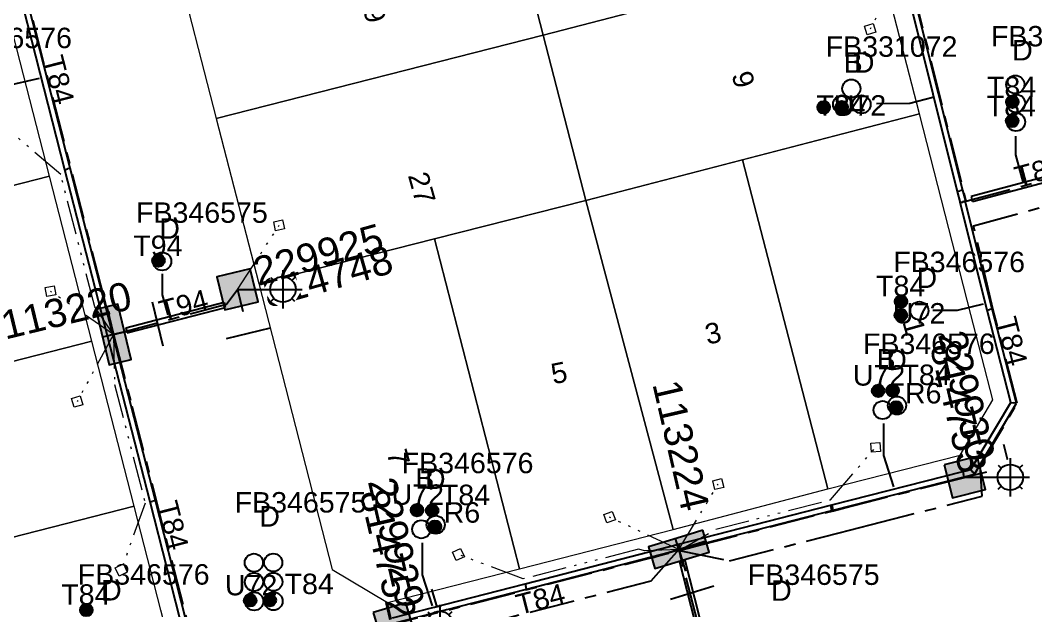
# Model space of a CAD drawing. Header units: metres. Extents: x 307635 to 308805, y 6256169 to 6257356.
# Drawn here: x 308324.9 to 308414.2, y 6256588.7 to 6256640.7 of the extents above; entities that cross this region are included whole.
import ezdxf
from ezdxf.enums import TextEntityAlignment as Align

# ---------------------------------------------------------------- set-up
doc = ezdxf.new("R2010")
doc.units = ezdxf.units.M
doc.linetypes.add('Cable Exist UG', pattern=[7, 4, -1, 1, -1])
doc.linetypes.add('PHANTOMX2', pattern=[6.6, 3, -0.75, 0.2, -0.75, 0.2, -0.75, 0.2, -0.75])
doc.layers.get('0').update_dxf_attribs({"color": 6})
doc.layers.get('Defpoints').update_dxf_attribs({"color": 250})
for name, color, linetype, lineweight in [('Cadastre Land Parcels_SP_EXT', 118, 'Continuous', 15), ('Mains_LV_EXT', 163, 'Continuous', 25), ('Services_SP_EXT', 42, 'PHANTOMX2', 20)]:
    doc.layers.add(name, color=color, linetype=linetype, lineweight=lineweight)
for name, color, linetype in [('Duct_SP_EXT', 30, 'Continuous'), ('Equip_SP_SL_EXT', 7, 'Continuous'), ('SupportsUG_SP_LV_EXT', 7, 'Continuous'), ('SupportsUG_SP_LV_SL_EXT', 7, 'Continuous')]:
    doc.layers.add(name, color=color, linetype=linetype)
doc.styles.add('COLUMN_LABEL', font='arial.ttf', dxfattribs={"height": 2})
doc.styles.add('iecARIAL', font='arial.ttf', dxfattribs={"height": 2})
doc.styles.add('POLE_LABEL', font='arial.ttf', dxfattribs={"height": 2})
doc.styles.add('SL_LABEL', font='arial.ttf', dxfattribs={"height": 2})
doc.styles.get("Standard").update_dxf_attribs({"font": 'arial.ttf'})

# ---------------------------------------------------------------- blocks, each defined once
blk = doc.blocks.new('COLUMN_EXT')
blk.add_hatch(color=256).paths.add_polyline_path([(1.5, -1.5), (1.5, 1.5), (-1.5, 1.5), (-1.5, -1.5)])
blk.add_lwpolyline([(1.5, 1.5), (-1.5, 1.5), (-1.5, -1.5), (1.5, -1.5)], close=True)
at = {"layer": 'Defpoints', "flags": 128}
for points in [[(0, 0), (0, -2)], [(2, -4), (-2, -4)]]:
    blk.add_lwpolyline(points, dxfattribs=at)
at = {"flags": 9}
for tag, p in [('SUBURB', (-1.813, 1.8)), ('NOTES', (-1.813, 2)), ('STREETNAME', (-1.813, 1.6)), ('LOCATION', (-1.813, 1.4)), ('LEGEND', (-1.813, 1.2)), ('USAGE', (-1.813, 1)), ('STATE', (-1.813, 0.8)), ('COLUMN_TYPE', (-1.813, 0.4)), ('OWNED_BY', (-1.813, 0.6))]:
    blk.add_attdef(tag, text='', height=0.2, rotation=180, dxfattribs=at).set_placement(p, align=Align.MIDDLE_LEFT)
at = {"flags": 1}
blk.add_attdef('Z', (-1.813, 2.351), '', height=0.2, rotation=180, dxfattribs=at)
at = {"flags": 9}
for tag, style, p in [('STRUCTURE_PLANT_NUMBER', 'POLE_LABEL', (-1.813, -0.031)), ('STREET_CODE', 'COLUMN_LABEL', (-1.813, 0.2))]:
    blk.add_attdef(tag, text='', height=0.2, rotation=180, dxfattribs=dict(at, style=style)).set_placement(p, align=Align.MIDDLE_LEFT)
at = {"style": 'COLUMN_LABEL', "width": 0.9, "flags": 8}
blk.add_attdef('ASSET_NUM', text='', height=2, rotation=270, dxfattribs=at).set_placement((2, -4), align=Align.MIDDLE_LEFT)
blk = doc.blocks.new('PILLAR_EXT')
blk.add_hatch(color=256).paths.add_polyline_path([(2.5, -1), (2.5, 1), (-2.5, 1), (-2.5, -1)])
for p, q in [((0, -1), (0, 1)), ((2.5, 0), (-2.5, 0))]:
    blk.add_line(p, q)
at = {"ltscale": 10}
blk.add_line((-2.5, 0), (2.5, 0), dxfattribs=at)
blk.add_lwpolyline([(2.5, 1), (1.25, 1), (-1.25, 1), (-2.5, 1), (-2.5, -1), (2.5, -1)], close=True)
at = {"layer": 'Defpoints'}
for p, q in [((0, 0), (0, -2)), ((2, -4), (-2, -4))]:
    blk.add_line(p, q, dxfattribs=at)
for tag, p, flags in [('STREETNAME', (0, 1.8), 9), ('SUBURB', (0, 2), 1), ('LOCATION', (0, 1.2), 9), ('LEGEND', (0, 1), 9), ('PARENT', (0, 1.6), 9), ('NOTES', (0, 1.4), 9), ('SUPPORT_TYPE', (0, 0.6), 9), ('OWNED_BY', (0, 0.2), 9), ('USAGE', (0, 0.8), 9), ('STATE', (0, 0.4), 9)]:
    blk.add_attdef(tag, p, '', height=0.2, rotation=180, dxfattribs=dict(flags=flags))
at = {"width": 0.9, "flags": 8}
blk.add_attdef('ASSET_NUM', text='', height=2, rotation=270, dxfattribs=at).set_placement((2, -4), align=Align.MIDDLE_LEFT)
blk = doc.blocks.new('DUCT_EXT')
blk.add_circle((0, 0.8), 0.8)
at = {"flags": 1}
blk.add_attdef('Z', (0, 0), '', height=0.2, dxfattribs=at)
at = {"flags": 9}
for tag, p in [('DUCT_CODE', (0, 0)), ('XSECT_TYPE', (0, -0.2)), ('STATE', (0, -0.6)), ('FB_REFERENCE', (0, -0.4)), ('NOTES', (0, -0.8))]:
    blk.add_attdef(tag, text='', height=0.2, dxfattribs=at).set_placement(p, align=Align.MIDDLE_LEFT)
blk = doc.blocks.new('SL_LANTERN_EXT')
at = {"flags": 9}
for tag, p in [('LRATECODE', (-7.4, 0)), ('LOUTREACHVOCAB', (-7.2, 0)), ('LOUTREACH', (-7, 0)), ('LANTNUMBER', (-6.6, 0)), ('LNEW', (-6.4, 0)), ('LMASTVOCAB', (-6.2, 0)), ('LMAST', (-6, 0)), ('LLAMPVOCAB', (-5.8, 0)), ('LLAMP', (-5.6, 0)), ('LEXIST', (-5.4, 0)), ('LCHARGE3PERCENT', (-5.2, 0)), ('LCHARGE3', (-5, 0)), ('LCHARGE2PERCENT', (-4.8, 0)), ('LCHARGE2', (-4.6, 0)), ('LCHARGE1PERCENT', (-4.4, 0)), ('LCHARGE1', (-4.2, 0)), ('LCATEGORY', (-4, 0)), ('LBRACKETVOCAB', (-3.8, 0)), ('LBRACKET', (-3.6, 0)), ('LKINGHEIGHT', (-3.4, 0)), ('CREPLACE', (-3.2, 0)), ('CREMOVE', (-3, 0)), ('CNUMBER', (-2.8, 0)), ('CNEW', (-2.6, 0)), ('CEXIST', (-2.4, 0)), ('USAGE', (-2.2, 0)), ('STATE', (-2, 0)), ('OWNED_BY', (-1.8, 0)), ('ORIENTATION', (-1.6, 0)), ('OPERATING_VOLTAGE', (-1.4, 0)), ('NO_PHASES', (-1.2, 0)), ('LANTERN_TYPE', (-1, 0)), ('LANTERN_PURPOSE', (-0.8, 0)), ('CONTROL_TYPE', (-0.6, 0)), ('CONSTRUCTED_VOLTAGE', (-0.4, 0))]:
    blk.add_attdef(tag, text='', height=0.001, rotation=270, dxfattribs=at).set_placement(p, align=Align.MIDDLE_LEFT)
at = {"style": 'SL_LABEL', "flags": 9}
blk.add_attdef('STREET_CODE', text='', height=0.001, rotation=270, dxfattribs=at).set_placement((0.001, 0), align=Align.MIDDLE_LEFT)
at = {"flags": 1}
blk.add_attdef('Z', (0, 0), '', height=0.001, rotation=270, dxfattribs=at)
at = {"width": 0.9}
blk.add_attdef('LNUMBER', text='', height=1, dxfattribs=at).set_placement((7, -1), align=Align.MIDDLE_LEFT)
at = {"flags": 9}
for tag, p in [('LREMOVE', (0, -7.6)), ('LREPLACE', (0, -7.8)), ('LTYPE', (0, -8)), ('LTYPEVOCAB', (0, -8.2)), ('LEGEND', (0, -8.4)), ('SUBURB', (0, -8.6)), ('STREETNAME', (0, -8.8)), ('LOCATION', (0, -9)), ('NOTES', (0, -9.2)), ('MAINTAINED_BY', (0, -9.863))]:
    blk.add_attdef(tag, text='', height=0.001, dxfattribs=at).set_placement(p, align=Align.MIDDLE_LEFT)
blk.add_attdef('OPERATED_BY', (0, -9.607), '', height=0.001, dxfattribs=at)
blk.add_wipeout([(5.688, 0), (5.061, -1.061), (4, -1.688), (2.939, -1.061), (2.313, 0), (2.939, 1.061), (4, 1.687), (5.061, 1.061)])
for p, q in [((2.939, 1.061), (3.205, 0.795)), ((4, 1.687), (4, 0)), ((5.061, 1.061), (4.795, 0.795)), ((0, 0), (4, 0)), ((2.939, -1.061), (3.205, -0.795)), ((4, 0), (5.688, 0)), ((4, 0), (4, -1.688)), ((5.061, -1.061), (4.795, -0.795))]:
    blk.add_line(p, q)
blk.add_circle((4, 0), 1.125)
blk = doc.blocks.new('CCP_EXT')
at = {"flags": 9}
for tag, p in [('STATE', (0, -1.8)), ('USAGE', (0, -1.2)), ('LEGEND', (0, -1.4)), ('LIFE_SUPPORT', (0, -1.6)), ('NOTES', (0, -2))]:
    blk.add_attdef(tag, text='', height=0.2, dxfattribs=at).set_placement(p, align=Align.MIDDLE_LEFT)
blk.add_wipeout([(0, 0.566), (0.566, 0), (0, -0.566), (-0.566, 0)])
blk.add_lwpolyline([(-0.566, 0), (0, 0.566), (0.566, 0), (0, -0.566), (-0.566, 0)])
at = {"flags": 1}
blk.add_attdef('Z', (0, 0), '', height=0.2, dxfattribs=at)
at = {"flags": 9}
for tag, p in [('CCP_TYPE', (0, 0)), ('OPERATING_VOLTAGE', (0, -0.6)), ('ORIENTATION', (0, -0.8)), ('CONSTRUCTED_VOLTAGE', (0, -0.2)), ('NO_PHASES', (0, -0.4)), ('OWNED_BY', (0, -1))]:
    blk.add_attdef(tag, text='', height=0.2, dxfattribs=at).set_placement(p, align=Align.MIDDLE_LEFT)
blk = doc.blocks.new('CABLE_LARGE_EXT')
h = blk.add_hatch(color=256)
edge = h.paths.add_edge_path()
edge.add_arc((0, 0.55), 0.55, 0, 360)
blk.add_circle((0, 0.55), 0.55)
at = {"flags": 1}
blk.add_attdef('Z', (0, 0), '', height=0.2, dxfattribs=at)
at = {"flags": 9}
for tag, p in [('COND_CODE', (0, 0)), ('XSECT_SIZE', (0, -0.6)), ('STATE', (0, -0.4)), ('FB_REFERENCE', (0, -0.2)), ('NOTES', (0, -0.8))]:
    blk.add_attdef(tag, text='', height=0.2, dxfattribs=at).set_placement(p, align=Align.MIDDLE_LEFT)

msp = doc.modelspace()

# ---------------------------------------------------------------- linework, layer by layer
at = {"layer": 'Cadastre Land Parcels_SP_EXT', "linetype": 'Continuous'}
for points in [[(308400.263, 6256646.973), (308396.528, 6256661.52), (308367.153, 6256653.883), (308370.885, 6256639.336), (308400.263, 6256646.973)], [(308370.885, 6256639.336), (308367.153, 6256653.883), (308338.373, 6256646.542), (308342.103, 6256632.01), (308370.885, 6256639.336)], [(308404.003, 6256632.405), (308400.263, 6256646.973), (308370.885, 6256639.336), (308374.624, 6256624.768), (308404.003, 6256632.405)], [(308327.424, 6256626.927), (308323.695, 6256641.458), (308294.667, 6256634.035), (308298.396, 6256619.504), (308327.424, 6256626.927)], [(308361.319, 6256621.418), (308374.624, 6256624.768), (308370.885, 6256639.336), (308342.103, 6256632.01), (308345.838, 6256617.461), (308361.319, 6256621.418)], [(308407.577, 6256602.365), (308410.467, 6256607.228), (308408.534, 6256614.757), (308404.003, 6256632.405), (308388.41, 6256628.352), (308395.922, 6256599.399), (308407.577, 6256602.365)], [(308395.922, 6256599.399), (308388.41, 6256628.352), (308374.624, 6256624.768), (308382.326, 6256595.825), (308395.922, 6256599.399)], [(308331.154, 6256612.396), (308327.424, 6256626.927), (308298.396, 6256619.504), (308302.127, 6256604.973), (308331.154, 6256612.396)], [(308382.326, 6256595.825), (308374.624, 6256624.768), (308361.319, 6256621.418), (308368.779, 6256592.36), (308382.326, 6256595.825)], [(308368.779, 6256592.36), (308361.319, 6256621.418), (308345.838, 6256617.461), (308352.302, 6256592.276), (308357.166, 6256589.392), (308368.779, 6256592.36)], [(308334.884, 6256597.864), (308331.154, 6256612.396), (308302.127, 6256604.973), (308305.857, 6256590.441), (308334.884, 6256597.864)], [(308339.236, 6256580.91), (308337.232, 6256588.716), (308334.884, 6256597.864), (308305.857, 6256590.441), (308310.209, 6256573.489), (308339.236, 6256580.91)]]:
    msp.add_lwpolyline(points, close=True, dxfattribs=at)
at = {"layer": 'Duct_SP_EXT'}
for p, q in [((308402.31, 6256645.643), (308407.32, 6256625.581)), ((308402.776, 6256645.759), (308407.785, 6256625.701)), ((308328.776, 6256627.497), (308325.123, 6256641.74)), ((308329.241, 6256627.617), (308325.588, 6256641.86)), ((308328.776, 6256627.497), (308329.009, 6256627.557)), ((308328.776, 6256627.497), (308329.009, 6256627.557)), ((308332.527, 6256612.873), (308328.776, 6256627.497)), ((308329.241, 6256627.617), (308329.009, 6256627.557)), ((308329.241, 6256627.617), (308329.009, 6256627.557)), ((308332.992, 6256612.992), (308329.241, 6256627.617)), ((308418.345, 6256627.731), (308408.551, 6256625.138)), ((308418.468, 6256627.267), (308408.673, 6256624.674)), ((308407.32, 6256625.581), (308407.553, 6256625.641)), ((308407.32, 6256625.581), (308407.586, 6256624.586)), ((308407.785, 6256625.701), (308407.553, 6256625.641)), ((308407.785, 6256625.701), (308408.05, 6256624.71)), ((308407.573, 6256624.601), (308407.806, 6256624.659)), ((308409.948, 6256615.12), (308407.573, 6256624.601)), ((308407.586, 6256624.586), (308407.818, 6256624.648)), ((308408.038, 6256624.718), (308407.806, 6256624.659)), ((308408.05, 6256624.71), (308407.818, 6256624.648)), ((308410.413, 6256615.238), (308408.038, 6256624.718)), ((308408.551, 6256625.138), (308408.612, 6256624.906)), ((308408.673, 6256624.674), (308408.612, 6256624.906)), ((308334.133, 6256613.583), (308342.789, 6256615.817)), ((308342.789, 6256615.817), (308342.849, 6256615.584)), ((308342.909, 6256615.352), (308342.849, 6256615.584)), ((308334.253, 6256613.118), (308342.909, 6256615.352)), ((308409.948, 6256615.12), (308410.181, 6256615.179)), ((308410.413, 6256615.238), (308410.181, 6256615.179)), ((308332.527, 6256612.873), (308332.76, 6256612.933)), ((308332.527, 6256612.873), (308332.76, 6256612.933)), ((308336.281, 6256598.238), (308332.527, 6256612.873)), ((308332.992, 6256612.992), (308332.76, 6256612.933)), ((308332.992, 6256612.992), (308332.76, 6256612.933)), ((308336.746, 6256598.357), (308332.992, 6256612.992)), ((308334.133, 6256613.583), (308334.193, 6256613.351)), ((308334.253, 6256613.118), (308334.193, 6256613.351)), ((308336.281, 6256598.238), (308336.513, 6256598.298)), ((308336.281, 6256598.238), (308336.513, 6256598.298)), ((308340.114, 6256583.293), (308336.281, 6256598.238)), ((308336.746, 6256598.357), (308336.513, 6256598.298)), ((308336.746, 6256598.357), (308336.513, 6256598.298)), ((308340.579, 6256583.412), (308336.746, 6256598.357)), ((308382.779, 6256594.507), (308396.162, 6256597.953)), ((308396.162, 6256597.953), (308396.281, 6256597.984)), ((308396.162, 6256597.953), (308396.222, 6256597.721)), ((308396.162, 6256597.953), (308396.222, 6256597.721)), ((308396.282, 6256597.488), (308396.222, 6256597.721)), ((308396.282, 6256597.488), (308396.222, 6256597.721)), ((308396.281, 6256597.984), (308396.282, 6256597.984)), ((308396.281, 6256597.984), (308396.341, 6256597.752)), ((308396.282, 6256597.984), (308396.341, 6256597.752)), ((308396.401, 6256597.519), (308396.341, 6256597.752)), ((308396.401, 6256597.519), (308396.341, 6256597.752)), ((308382.898, 6256594.042), (308396.282, 6256597.488)), ((308396.282, 6256597.488), (308396.401, 6256597.519)), ((308396.401, 6256597.519), (308396.401, 6256597.519)), ((308369.297, 6256591.036), (308382.779, 6256594.507)), ((308369.417, 6256590.571), (308382.898, 6256594.042)), ((308382.779, 6256594.507), (308382.839, 6256594.275)), ((308382.779, 6256594.507), (308382.839, 6256594.275)), ((308382.898, 6256594.042), (308382.839, 6256594.275)), ((308382.898, 6256594.042), (308382.839, 6256594.275)), ((308382.9, 6256592.948), (308383.133, 6256593.008)), ((308385.65, 6256582.232), (308382.9, 6256592.948)), ((308383.365, 6256593.068), (308383.133, 6256593.008)), ((308386.114, 6256582.351), (308383.365, 6256593.068)), ((308369.297, 6256591.036), (308369.357, 6256590.804)), ((308369.297, 6256591.036), (308369.357, 6256590.804)), ((308369.417, 6256590.571), (308369.357, 6256590.804)), ((308369.417, 6256590.571), (308369.357, 6256590.804))]:
    msp.add_line(p, q, dxfattribs=at)
for points in [[(308321.288, 6256634.84), (308323.446, 6256634.84), (308326.535, 6256635.546)], [(308400.212, 6256633.315), (308403.145, 6256633.355), (308405.167, 6256633.87)], [(308412.467, 6256630.454), (308412.467, 6256628.797), (308413.1, 6256626.423)], [(308337.337, 6256618.32), (308337.337, 6256616.478), (308337.835, 6256614.703)], [(308405.182, 6256615.117), (308407.34, 6256615.117), (308409.647, 6256615.681)], [(308400.844, 6256605.132), (308400.844, 6256602.333), (308401.703, 6256599.58)], [(308360.239, 6256594.63), (308360.239, 6256591.832), (308361.099, 6256589.079)]]:
    msp.add_lwpolyline(points, dxfattribs=at)
at = {"layer": 'Mains_LV_EXT', "linetype": 'Cable Exist UG'}
for points in [[(308402.823, 6256645.817), (308403.306, 6256643.88), (308403.306, 6256643.88), (308408.079, 6256624.725), (308419.085, 6256627.656)], [(308386.241, 6256580.924), (308382.82, 6256594.052)]]:
    msp.add_lwpolyline(points, dxfattribs=at)

# ---------------------------------------------------------------- block references
at = {"layer": 'Duct_SP_EXT'}
for name, p in [('DUCT_EXT', (308398.009, 6256633.839)), ('DUCT_EXT', (308412.439, 6256634.197)), ('CABLE_LARGE_EXT', (308395.566, 6256632.438)), ('DUCT_EXT', (308397.199, 6256632.443)), ('CABLE_LARGE_EXT', (308397.156, 6256632.455)), ('DUCT_EXT', (308398.899, 6256632.443)), ('CABLE_LARGE_EXT', (308412.182, 6256632.915)), ('DUCT_EXT', (308412.495, 6256632.533)), ('DUCT_EXT', (308412.497, 6256630.895)), ('CABLE_LARGE_EXT', (308412.164, 6256631.233)), ('CABLE_LARGE_EXT', (308337.022, 6256618.951)), ('DUCT_EXT', (308337.336, 6256618.619)), ('CABLE_LARGE_EXT', (308402.382, 6256615.342)), ('DUCT_EXT', (308403.99, 6256614.276)), ('CABLE_LARGE_EXT', (308402.364, 6256614.148)), ('CABLE_LARGE_EXT', (308400.372, 6256607.471)), ('CABLE_LARGE_EXT', (308401.646, 6256607.507)), ('DUCT_EXT', (308402.026, 6256605.933)), ('DUCT_EXT', (308400.756, 6256605.53)), ('CABLE_LARGE_EXT', (308401.954, 6256606.013)), ('DUCT_EXT', (308361.421, 6256595.432)), ('DUCT_EXT', (308360.151, 6256595.029)), ('CABLE_LARGE_EXT', (308345.086, 6256589.018)), ('CABLE_LARGE_EXT', (308346.822, 6256589.042)), ('CABLE_LARGE_EXT', (308330.657, 6256588.169))]:
    msp.add_blockref(name, p, dxfattribs=at)
at = {"layer": 'Duct_SP_EXT', "rotation": 90.3925201003777}
for p in [(308346.213, 6256592.892), (308347.913, 6256592.904), (308346.224, 6256591.192), (308347.924, 6256591.204), (308346.236, 6256589.492), (308347.936, 6256589.504)]:
    msp.add_blockref('DUCT_EXT', p, dxfattribs=at)
at = {"layer": 'SupportsUG_SP_LV_SL_EXT'}
ref = msp.add_blockref('COLUMN_EXT', (308343.969, 6256616.952), dxfattribs=dict(at, rotation=13.68798891793834))
ref.add_attrib('ASSET_NUM', '814748', dxfattribs={"layer": '0', "height": 2.5, "rotation": 15.84545, "style": 'COLUMN_LABEL'}).set_placement((308345.969, 6256617.702), align=Align.TOP_LEFT)
ref = msp.add_blockref('COLUMN_EXT', (308407.997, 6256600.413), dxfattribs=dict(at, rotation=103.9670683713099))
ref.add_attrib('ASSET_NUM', '814753', dxfattribs={"layer": '0', "height": 2.5, "rotation": 283.18576, "style": 'COLUMN_LABEL'}).set_placement((308409.997, 6256601.163), align=Align.TOP_RIGHT)
ref = msp.add_blockref('COLUMN_EXT', (308357.782, 6256587.488), dxfattribs=dict(at, rotation=106.6446460803519))
ref.add_attrib('ASSET_NUM', '814752', dxfattribs={"layer": '0', "height": 2.5, "rotation": 283.07155, "style": 'COLUMN_LABEL'}).set_placement((308359.782, 6256588.238), align=Align.TOP_RIGHT)

# ---------------------------------------------------------------- texts
at = {"layer": 'Cadastre Land Parcels_SP_EXT'}
for s, rotation, p in [('29', 285.7458, (308354.628, 6256642.943)), ('9', 285.74785, (308387.444, 6256635.87)), ('27', 285.74914, (308358.954, 6256626.998)), ('3', 11.39758, (308385.32, 6256612.086)), ('1', 285.75133, (308402.486, 6256614.084)), ('5', 11.07262, (308371.762, 6256608.593)), ('7', 285.74422, (308357.081, 6256602.581))]:
    msp.add_text(s, height=1.8, rotation=rotation, dxfattribs=at).set_placement(p)
at = {"layer": 'Duct_SP_EXT'}
for s, p in [('FB346576', (308317.796, 6256638.199)), ('FB331071', (308410.294, 6256638.351)), ('FB331072', (308395.745, 6256637.437)), ('D', (308412.16, 6256637.114)), ('B', (308397.327, 6256636.037)), ('D', (308398.227, 6256636.037)), ('T84', (308409.942, 6256633.886)), ('T84', (308394.927, 6256632.238)), ('U72', (308396.456, 6256632.255)), ('T84', (308409.925, 6256632.205)), ('FB346575', (308335.036, 6256622.819)), ('D', (308337.086, 6256621.419)), ('T94', (308334.794, 6256619.896)), ('FB346576', (308401.69, 6256618.476)), ('T84', (308400.177, 6256616.357)), ('D', (308403.74, 6256617.076)), ('U72', (308401.664, 6256613.948)), ('FB346576', (308399.027, 6256611.268)), ('B', (308400.222, 6256609.905)), ('D', (308401.077, 6256609.868)), ('U72', (308398.137, 6256608.482)), ('FB346576', (308358.422, 6256600.767)), ('B', (308359.618, 6256599.403)), ('D', (308360.472, 6256599.367)), ('FB346575', (308343.719, 6256597.304)), ('D', (308345.892, 6256596.066)), ('FB346576', (308329.91, 6256590.956)), ('FB346575', (308388.892, 6256590.931)), ('D', (308331.96, 6256589.556)), ('U72', (308342.866, 6256590.015)), ('T84', (308348.113, 6256590.121)), ('D', (308390.942, 6256589.531)), ('T84', (308328.453, 6256589.184))]:
    msp.add_text(s, height=1.8, dxfattribs=at).set_placement(p)
at = {"layer": 'Mains_LV_EXT'}
for s, rotation, p in [('T84', 284.38566, (308326.824, 6256637.282)), ('T84', 14.91508, (308412.664, 6256625.945)), ('T94', 14.95661, (308337.359, 6256614.138)), ('T84', 284.38566, (308336.886, 6256598.054)), ('T84', 14.43908, (308368.763, 6256588.276))]:
    msp.add_text(s, height=1.8, rotation=rotation, dxfattribs=at).set_placement(p)

# ---------------------------------------------------------------- next in the draw order: block references
at = {"layer": 'Equip_SP_SL_EXT'}
ref = msp.add_blockref('SL_LANTERN_EXT', (308343.969, 6256616.952), dxfattribs=at)
ref.add_attrib('ASSET_NUM', '229925', dxfattribs={"layer": '0', "height": 2.5, "rotation": 15.67759, "style": 'iecARIAL'}).set_placement((308345.469, 6256618.452), align=Align.MIDDLE_LEFT)
ref = msp.add_blockref('SL_LANTERN_EXT', (308407.997, 6256600.413), dxfattribs=at)
ref.add_attrib('ASSET_NUM', '229930', dxfattribs={"layer": '0', "height": 2.5, "rotation": 283.18576, "style": 'iecARIAL'}).set_placement((308409.497, 6256601.913), align=Align.MIDDLE_RIGHT)
ref = msp.add_blockref('SL_LANTERN_EXT', (308357.782, 6256587.488), dxfattribs=at)
ref.add_attrib('ASSET_NUM', '229929', dxfattribs={"layer": '0', "height": 2.5, "rotation": 283.07155, "style": 'iecARIAL'}).set_placement((308359.282, 6256588.988), align=Align.MIDDLE_RIGHT)
at = {"layer": 'Services_SP_EXT'}
for p, rotation in [((308399.667, 6256639.877), 62.0053082734991), ((308327.504, 6256616.791), 325.5724753708847), ((308329.851, 6256607.071), 61.5724753315251), ((308400.151, 6256603.055), 229.2867378484205), ((308386.289, 6256599.815), 238.9689541330467), ((308376.724, 6256596.897), 334.9689539195845), ((308333.731, 6256592.242), 70.40415159913806)]:
    msp.add_blockref('CCP_EXT', p, dxfattribs=dict(at, rotation=rotation))

# ---------------------------------------------------------------- next in the draw order: linework, layer by layer
at = {"layer": 'Duct_SP_EXT'}
for p, q in [((308412.032, 6256607.004), (308409.948, 6256615.12)), ((308412.547, 6256606.93), (308410.413, 6256615.238)), ((308408.523, 6256601.1), (308412.032, 6256607.004)), ((308408.834, 6256600.684), (308412.547, 6256606.93)), ((308412.032, 6256607.004), (308412.289, 6256606.967)), ((308412.547, 6256606.93), (308412.289, 6256606.967)), ((308396.282, 6256597.984), (308407.811, 6256600.918)), ((308396.401, 6256597.519), (308407.929, 6256600.453)), ((308407.811, 6256600.918), (308408.523, 6256601.1)), ((308407.811, 6256600.918), (308407.87, 6256600.686)), ((308407.811, 6256600.918), (308407.87, 6256600.686)), ((308407.929, 6256600.453), (308407.87, 6256600.686)), ((308407.929, 6256600.453), (308407.87, 6256600.686)), ((308407.929, 6256600.453), (308408.834, 6256600.684)), ((308408.523, 6256601.1), (308408.679, 6256600.892)), ((308408.834, 6256600.684), (308408.679, 6256600.892)), ((308357.604, 6256588.025), (308369.297, 6256591.036)), ((308357.724, 6256587.56), (308369.417, 6256590.571))]:
    msp.add_line(p, q, dxfattribs=at)
at = {"layer": 'Mains_LV_EXT', "linetype": 'Cable Exist UG'}
for points in [[(308333.052, 6256612.987), (308332.179, 6256616.403), (308332.179, 6256616.403), (308325.646, 6256641.875), (308321.866, 6256656.427)], [(308382.843, 6256593.966), (308387.29, 6256593.046), (308387.29, 6256593.046), (308396.919, 6256595.525), (308399.662, 6256596.223), (308399.662, 6256596.223), (308409.522, 6256598.733), (308409.345, 6256601.425), (308409.345, 6256601.425), (308412.611, 6256606.921), (308410.471, 6256615.254), (308408.76, 6256622.563), (308418.18, 6256625.105), (308419.085, 6256627.656)], [(308333.052, 6256612.987), (308343.009, 6256615.647), (308343.969, 6256616.952)], [(308333.052, 6256612.988), (308334.675, 6256606.676), (308334.675, 6256606.676), (308342.701, 6256575.384), (308338.488, 6256572.536)], [(308382.843, 6256593.966), (308384.087, 6256594.286), (308384.087, 6256594.286), (308396.421, 6256597.462), (308397.319, 6256597.691), (308397.319, 6256597.691), (308408.071, 6256600.427)]]:
    msp.add_lwpolyline(points, dxfattribs=at)
at = {"layer": 'Services_SP_EXT'}
for points in [[(308402.823, 6256645.817), (308399.667, 6256639.877)], [(308333.052, 6256612.987), (308331.4, 6256615.416), (308331.4, 6256615.416), (308328.411, 6256627.069), (308323.781, 6256631.034)], [(308333.052, 6256612.987), (308327.504, 6256616.791)], [(308333.052, 6256612.987), (308329.851, 6256607.071)], [(308333.052, 6256612.987), (308333.151, 6256608.59), (308333.151, 6256608.59), (308335.831, 6256598.141), (308333.731, 6256592.242)], [(308382.843, 6256593.966), (308386.067, 6256595.829), (308386.067, 6256595.829), (308396.171, 6256598.43), (308400.151, 6256603.055)], [(308382.82, 6256594.052), (308386.289, 6256599.815)], [(308382.82, 6256594.052), (308376.724, 6256596.897)]]:
    msp.add_lwpolyline(points, dxfattribs=at)

# ---------------------------------------------------------------- next in the draw order: block references
at = {"layer": 'Duct_SP_EXT'}
for p in [(308359.768, 6256596.97), (308361.1, 6256596.929), (308361.35, 6256595.512)]:
    msp.add_blockref('CABLE_LARGE_EXT', p, dxfattribs=at)
at = {"layer": 'Services_SP_EXT'}
for p, rotation in [((308347.632, 6256622.594), 236.9975991592161), ((308363.413, 6256593.61), 339.4466580499362)]:
    msp.add_blockref('CCP_EXT', p, dxfattribs=dict(at, rotation=rotation))
at = {"layer": 'SupportsUG_SP_LV_EXT'}
ref = msp.add_blockref('PILLAR_EXT', (308333.052, 6256612.987), dxfattribs=dict(at, rotation=103.5724752002174))
ref.add_attrib('ASSET_NUM', '113220', dxfattribs={"layer": '0', "height": 2.5, "rotation": 13.63311, "style": 'iecARIAL'}).set_placement((308334.552, 6256616.487), align=Align.MIDDLE_RIGHT)
ref = msp.add_blockref('PILLAR_EXT', (308382.82, 6256594.052), dxfattribs=dict(at, rotation=16.96895393089534))
ref.add_attrib('ASSET_NUM', '113224', dxfattribs={"layer": '0', "height": 2.5, "rotation": 282.99974, "style": 'iecARIAL'}).set_placement((308384.32, 6256597.552), align=Align.MIDDLE_RIGHT)

# ---------------------------------------------------------------- next in the draw order: texts
at = {"layer": 'Duct_SP_EXT'}
for s, p in [('T84', (308402.416, 6256608.534)), ('R6', (308402.724, 6256606.913)), ('U72', (308357.533, 6256597.981)), ('T84', (308361.87, 6256597.955)), ('R6', (308362.12, 6256596.412))]:
    msp.add_text(s, height=1.8, dxfattribs=at).set_placement(p)
at = {"layer": 'Mains_LV_EXT'}
msp.add_text('T84', height=1.8, rotation=284.39961, dxfattribs=at).set_placement((308410.727, 6256614.257))

# ---------------------------------------------------------------- next in the draw order: linework, layer by layer
at = {"layer": 'Mains_LV_EXT', "linetype": 'Cable Exist UG'}
for points in [[(308382.819, 6256594.053), (308380.344, 6256591.259), (308380.344, 6256591.259), (308358.239, 6256585.566), (308357.148, 6256585.348), (308355.211, 6256587.114), (308342.349, 6256584.003), (308344.002, 6256578.364), (308344.002, 6256578.364), (308345.143, 6256574.021), (308338.494, 6256572.399)], [(308357.739, 6256587.502), (308382.843, 6256593.966)]]:
    msp.add_lwpolyline(points, dxfattribs=at)
at = {"layer": 'Services_SP_EXT'}
for points in [[(308343.969, 6256616.952), (308347.632, 6256622.594)], [(308382.82, 6256594.052), (308379.826, 6256593.919), (308379.262, 6256594.077), (308379.262, 6256594.077), (308369.128, 6256591.467), (308363.414, 6256593.61)]]:
    msp.add_lwpolyline(points, dxfattribs=at)

doc.saveas('drawing.dxf')
